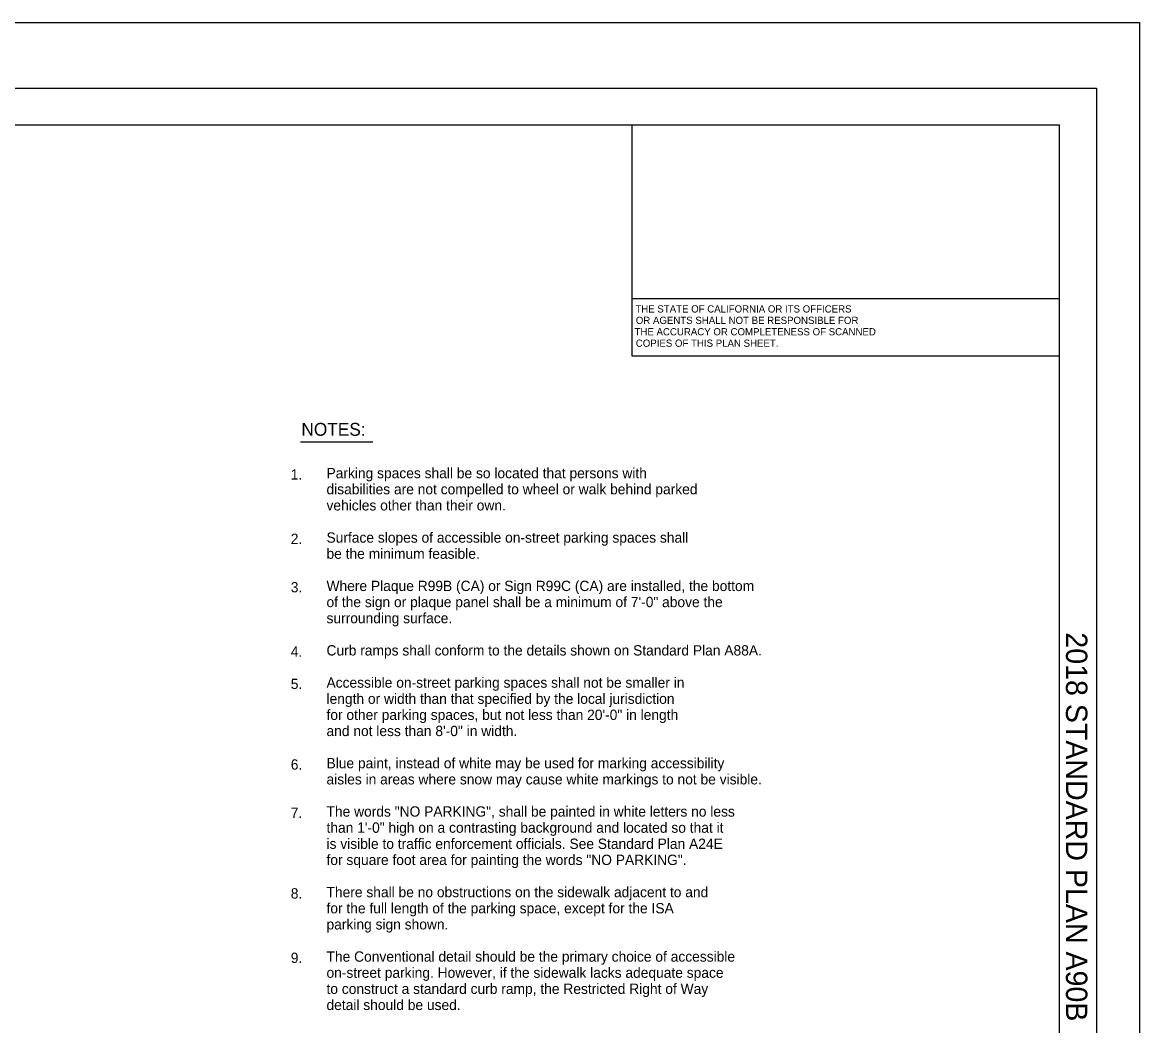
# Model space of a CAD drawing. Extents: x -894 to 866, y -476 to 714.
# Drawn here: x 108 to 866, y 33 to 714 of the extents above; entities that cross this region are included whole.
import ezdxf

# ---------------------------------------------------------------- set-up
doc = ezdxf.new("R2010")
doc.units = 0
for name, color, linetype in [('10 Sheet Format', 7, 'Continuous'), ('57 Undefined', 7, 'Continuous'), ('60 Nongeo Data', 7, 'Continuous')]:
    doc.layers.add(name, color=color, linetype=linetype)

msp = doc.modelspace()

# ---------------------------------------------------------------- linework, layer by layer
at = {"layer": '10 Sheet Format'}
for p, q in [((836.58, 668.95), (836.58, 668.95)), ((-813.45, 643.96), (811.55, 643.96)), ((521.56, 487.06), (521.56, 643.96)), ((811.55, -406.04), (811.55, 643.96)), ((811.55, 525.89), (521.56, 525.89)), ((811.55, 487.06), (521.56, 487.06))]:
    msp.add_line(p, q, dxfattribs=at)
for points in [[(-894.04, 713.56), (865.96, 713.56), (865.96, -476.44), (-894.04, -476.44)], [(-863.43, 668.96), (836.57, 668.96), (836.57, -431.04), (-863.43, -431.04)], [(-863.43, 668.96), (836.57, 668.96), (836.57, -431.04), (-863.43, -431.04)]]:
    msp.add_lwpolyline(points, close=True, dxfattribs=at)
at = {"layer": '57 Undefined'}
msp.add_line((296.26, 428.9), (345.49, 428.9), dxfattribs=at)
at = {"layer": '60 Nongeo Data'}
msp.add_line((811.55, 643.96), (811.55, 643.96), dxfattribs=at)

# ---------------------------------------------------------------- texts
at = {"layer": '10 Sheet Format'}
for s, p in [('THE STATE OF CALIFORNIA OR ITS OFFICERS', (523.65, 516.64)), ('OR AGENTS SHALL NOT BE RESPONSIBLE FOR', (523.93, 508.89)), ('THE ACCURACY OR COMPLETENESS OF SCANNED', (523.07, 501.14)), ('COPIES OF THIS PLAN SHEET.', (523.93, 493.39))]:
    msp.add_text(s, height=4.9, dxfattribs=at).set_placement(p)
msp.add_text('2018 STANDARD PLAN A90B', height=14.5, rotation=270, dxfattribs=at).set_placement((815.95, 299.58))
at = {"layer": '57 Undefined'}
for s, height, p in [('NOTES:', 8.75, (296.94, 432.98)), (' 1.', 7, (287.12, 403.3)), ('Parking spaces shall be so located that persons with', 7, (313.98, 404.17)), ('disabilities are not compelled to wheel or walk behind parked', 7, (313.98, 393.24)), ('vehicles other than their own.', 7, (313.98, 382.3)), (' 2.', 7, (287.12, 359.55)), ('Surface slopes of accessible on-street parking spaces shall', 7, (313.98, 360.42)), ('be the minimum feasible.', 7, (313.98, 349.49)), (' 3.', 7, (287.12, 326.74)), ('Where Plaque R99B (CA) or Sign R99C (CA) are installed, the bottom', 7, (313.98, 327.61)), ('of the sign or plaque panel shall be a minimum of 7\'-0" above the', 7, (313.98, 316.68)), ('surrounding surface.', 7, (313.98, 305.74)), (' 4.', 7, (287.12, 282.99)), ('Curb ramps shall conform to the details shown on Standard Plan A88A.', 7, (313.98, 283.87)), (' 5.', 7, (287.12, 261.11)), ('Accessible on-street parking spaces shall not be smaller in', 7, (313.98, 261.99)), ('length or width than that specified by the local jurisdiction', 7, (313.98, 251.05)), ('for other parking spaces, but not less than 20\'-0" in length', 7, (313.98, 240.12)), ('and not less than 8\'-0" in width.', 7, (313.98, 229.18)), (' 6.', 7, (287.12, 206.43)), ('Blue paint, instead of white may be used for marking accessibility', 7, (313.98, 207.31)), ('aisles in areas where snow may cause white markings to not be visible.', 7, (313.98, 196.37)), (' 7.', 7, (287.12, 173.62)), ('The words "NO PARKING", shall be painted in white letters no less', 7, (313.98, 174.5)), ('than 1\'-0" high on a contrasting background and located so that it', 7, (313.98, 163.56)), ('is visible to traffic enforcement officials. See Standard Plan A24E', 7, (313.98, 152.62)), ('for square foot area for painting the words "NO PARKING".', 7, (313.98, 141.68)), (' 8.', 7, (287.12, 118.93)), ('There shall be no obstructions on the sidewalk adjacent to and', 7, (313.98, 119.81)), ('for the full length of the parking space, except for the ISA', 7, (313.98, 108.87)), ('parking sign shown.', 7, (313.98, 97.94)), ('The Conventional detail should be the primary choice of accessible', 7, (313.98, 76.06)), (' 9.', 7, (287.12, 75.19)), ('on-street parking. However, if the sidewalk lacks adequate space', 7, (313.98, 65.13)), ('to construct a standard curb ramp, the Restricted Right of Way', 7, (313.98, 54.19)), ('detail should be used.', 7, (313.98, 43.25))]:
    msp.add_text(s, height=height, dxfattribs=at).set_placement(p)

doc.saveas('drawing.dxf')
